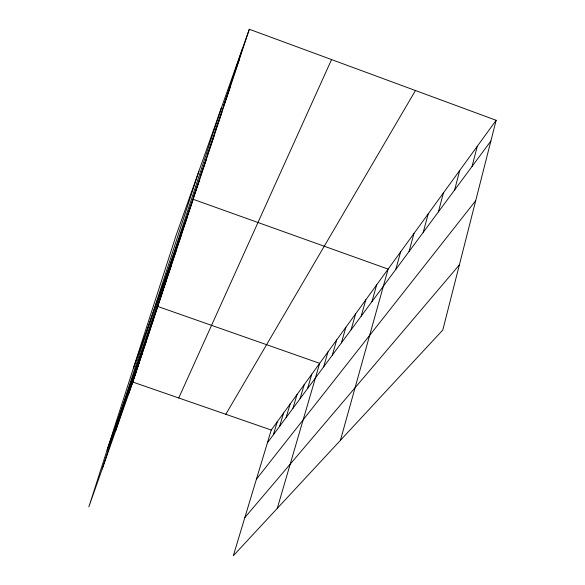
<?xml version="1.0" encoding="UTF-8"?>
<svg xmlns="http://www.w3.org/2000/svg" width="585" height="585" viewBox="0 0 585 585"><rect width="100%" height="100%" fill="white"/><g stroke="black" fill="none" stroke-linecap="round" stroke-linejoin="round"><path stroke-width="0.88" d="M496.146 120.291L442.808 330.006L233.313 555.75L271.257 430.034L496.146 120.291L249.32 29.25L176.158 235.17L88.854 506.837L132.824 382.063L249.32 29.25M472.058 166.425L477.272 146.287M454.603 190.001L459.744 170.418M438.362 211.931L443.437 192.889M423.211 232.391L428.213 213.847M409.054 251.513L413.983 233.452M395.782 269.436L400.637 251.828M340.433 440.315L388.111 269.093L193.174 199.302L133.343 368.404M371.943 301.633L376.652 284.866M361.201 316.141L365.837 299.769M351.037 329.867L355.607 313.86M341.421 342.854L345.911 327.205M332.295 355.183L336.719 339.87M323.629 366.883L327.988 351.892M277.261 508.387L319.681 363.336L157.789 306.467L107.07 450.157M307.549 388.601L311.776 374.224M300.076 398.699L304.237 384.608M292.939 408.33L297.041 394.524M279.608 426.333L283.586 413.054M286.123 417.536L290.16 403.994M273.37 434.757L277.29 421.719M102.207 468.951L198.9 171.164M115.633 430.86L221.298 108.123M128.349 394.765L242.102 49.579M170.754 266.08L176.348 250.256M165.869 280.917L171.339 265.436M161.233 294.972L166.586 279.82M156.838 308.317L162.074 293.48M148.685 333.062L153.709 318.825M144.89 344.565L149.819 330.605M141.277 355.534L146.104 341.845M137.826 366.005L142.565 352.579M134.528 376.016L139.171 362.839M131.376 385.595L135.932 372.66M232.464 78.807L239.484 59.034M223.536 105.907L230.366 86.653M215.243 131.084L221.883 112.342M207.507 154.55L213.978 136.29M200.282 176.473L206.593 158.667M193.525 196.991L199.668 179.624M181.387 233.824L187.237 217.269M175.917 250.409L181.642 234.227M178.747 397.975L331.549 59.575M225.817 414.29L415.46 90.529M267.396 442.83L490.873 141.014M256.413 479.203L475.7 200.67M244.83 517.586L459.379 264.866M132.824 382.063L271.257 430.034"/></g></svg>
